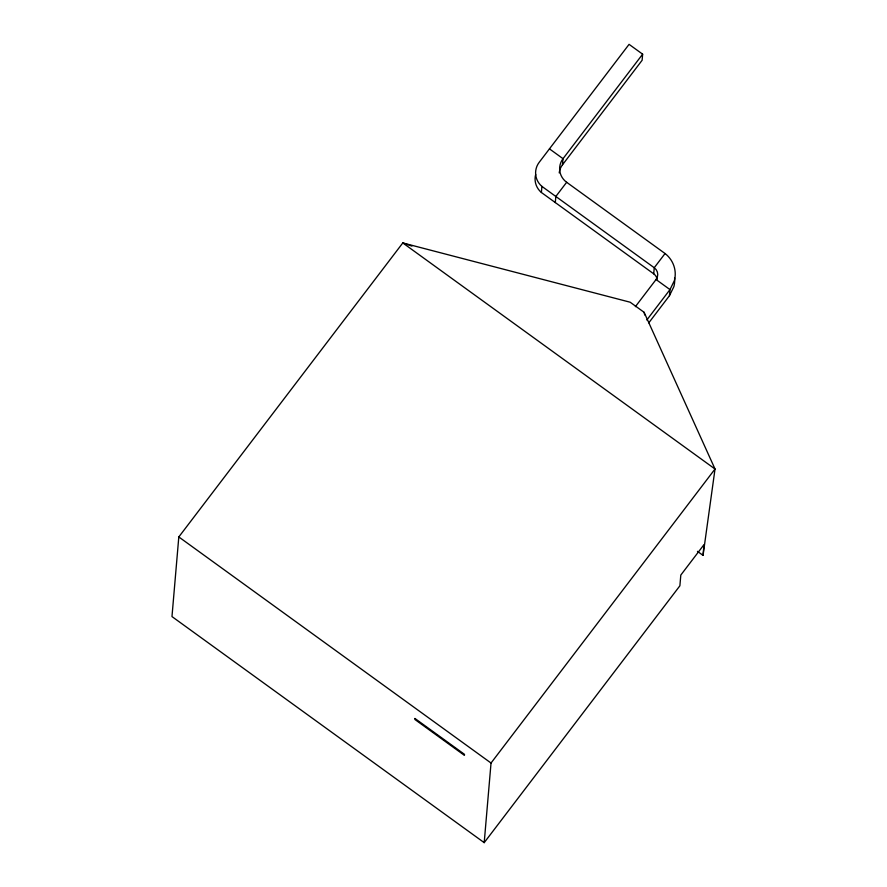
<?xml version="1.0" encoding="UTF-8"?>
<svg xmlns="http://www.w3.org/2000/svg" width="887" height="887" viewBox="0 0 887 887"><rect width="100%" height="100%" fill="white"/><g stroke="black" fill="none" stroke-linecap="round" stroke-linejoin="round"><path stroke-width="1.33" d="M703.047 555.384L715.022 469.012L644.095 312.302L630.169 302.223L402.798 242.938L178.808 536.945L171.978 616.576L484.202 842.65L679.885 585.797L680.806 575.075L703.968 544.673L703.047 555.384L697.459 551.348M484.202 842.65L491.032 763.031L715.022 469.012L402.798 242.938L411.923 246.098M657.134 279.361A8.659 8.426 4.9 0 0 653.719 273.828L541.392 192.49L541.913 186.392A18.261 17.773 4.9 0 1 539.163 162.365L629.071 44.35L642.643 54.174L642.121 60.272L562.502 164.782A17.308 16.853 4.9 0 0 559.22 172.887M555.306 202.569L555.839 196.47L566.649 182.278A17.308 16.853 4.9 0 1 563.023 158.684L549.452 148.861M562.502 164.782L563.023 158.684L642.643 54.174M653.719 273.828L654.24 267.73L665.062 253.527L566.649 182.278M648.785 322.835L669.452 295.693L669.984 289.605L674.386 280.602A26.876 26.155 4.9 0 0 665.062 253.527M669.452 295.693L673.865 286.689A26.876 26.155 4.9 0 0 674.608 277.831M635.38 306.658L656.058 279.527A8.659 8.426 4.9 0 0 654.24 267.73L541.913 186.392M646.823 319.996L669.984 289.605L656.058 279.527M178.808 536.945L491.032 763.031M644.095 312.302L644.738 314.985M541.392 192.49A18.261 17.773 4.9 0 1 535.693 174.395M414.994 718.503L414.905 719.49L464.411 755.347L464.5 754.349L414.994 718.503"/></g></svg>
